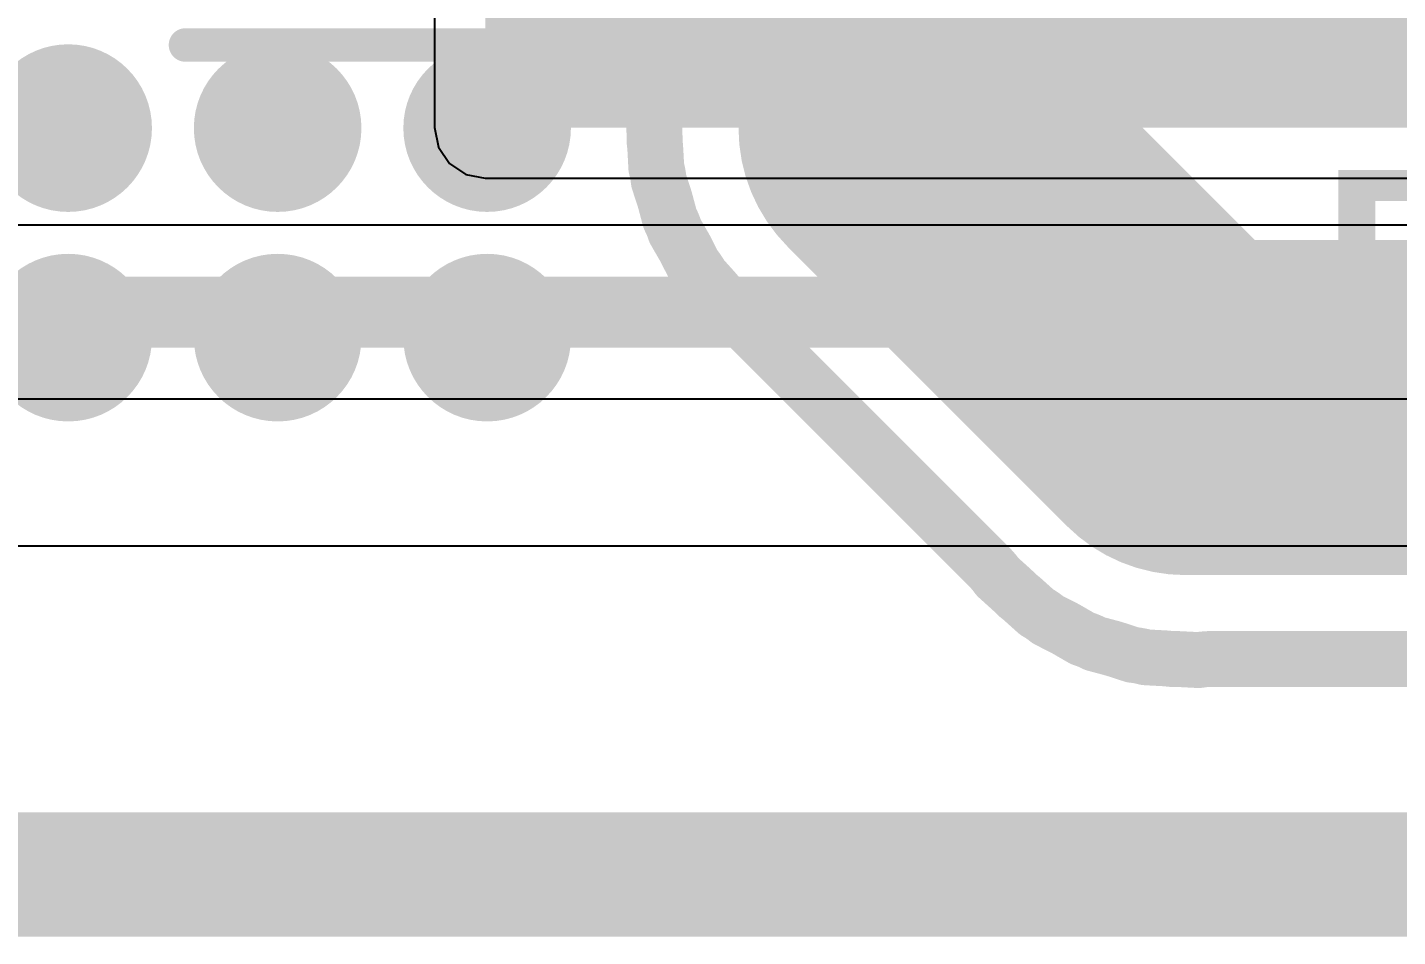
# Model space of a CAD drawing. Header units: inches. Extents: x 0 to 12.4, y -0.6 to 2.2.
# Drawn here: x 0.8615 to 1.0546, y -0.005 to 0.1231 of the extents above; entities that cross this region are included whole.
import ezdxf

# ---------------------------------------------------------------- set-up
doc = ezdxf.new("R2010")
doc.units = ezdxf.units.IN
doc.header["$MEASUREMENT"] = 0
for name, color, linetype in [('Board_Outline', 216, 'Continuous'), ('Bottom Layer', 5, 'Continuous'), ('Dimension', 6, 'Continuous'), ('Mechanical 4', 56, 'Continuous'), ('Top Layer', 1, 'Continuous'), ('Top Overlay', 2, 'Continuous'), ('Top Paste', 8, 'Continuous'), ('Top Solder', 216, 'Continuous')]:
    doc.layers.add(name, color=color, linetype=linetype)
doc.styles.add('Arial', font='', dxfattribs={"height": 0.2})
doc.styles.get('Arial').set_extended_font_data('Arial')

# ---------------------------------------------------------------- blocks, each defined once
blk = doc.blocks.new('R___1210_12')
at = {"layer": 'Top Layer'}
for points in [[(-0.08110235, 0.0535433), (-0.03622045, 0.0535433), (-0.03622045, -0.0535433), (-0.08110235, -0.0535433)], [(0.03622045, 0.0535433), (0.08110235, 0.0535433), (0.08110235, -0.0535433), (0.03622045, -0.0535433)]]:
    blk.add_hatch(color=1, dxfattribs=at).paths.add_polyline_path(points)
at = {"layer": 'Top Paste'}
for points in [[(-0.08110235, 0.0535433), (-0.03622045, 0.0535433), (-0.03622045, -0.0535433), (-0.08110235, -0.0535433)], [(0.03622045, 0.0535433), (0.08110235, 0.0535433), (0.08110235, -0.0535433), (0.03622045, -0.0535433)]]:
    blk.add_hatch(color=8, dxfattribs=at).paths.add_polyline_path(points)
at = {"layer": 'Top Solder'}
for points in [[(-0.08510235, 0.0575433), (-0.03222045, 0.0575433), (-0.03222045, -0.0575433), (-0.08510235, -0.0575433)], [(0.03222045, 0.0575433), (0.08510235, 0.0575433), (0.08510235, -0.0575433), (0.03222045, -0.0575433)]]:
    blk.add_hatch(color=216, dxfattribs=at).paths.add_polyline_path(points)
at = {"layer": 'Top Overlay'}
for points in [[(-0.085, -0.057, 0.005, 0.005, 0), (-0.085, 0.057, 0.005, 0.005, 0)], [(0.085, 0.057, 0.005, 0.005, 0), (-0.085, 0.057, 0.005, 0.005, 0)], [(0.085, -0.057, 0.005, 0.005, 0), (0.085, 0.057, 0.005, 0.005, 0)], [(0.085, -0.057, 0.005, 0.005, 0), (-0.085, -0.057, 0.005, 0.005, 0)]]:
    blk.add_lwpolyline(points, format="xyseb", dxfattribs=at)
for points in [[(-0.08625, 0.057, 0.0025, 0.0025, 1), (-0.08375, 0.057, 0.0025, 0.0025, 1)], [(-0.08625, 0.057, 0.0025, 0.0025, 1), (-0.08375, 0.057, 0.0025, 0.0025, 1)], [(0.08375, 0.057, 0.0025, 0.0025, 1), (0.08625, 0.057, 0.0025, 0.0025, 1)], [(0.08375, 0.057, 0.0025, 0.0025, 1), (0.08625, 0.057, 0.0025, 0.0025, 1)], [(-0.08625, -0.057, 0.0025, 0.0025, 1), (-0.08375, -0.057, 0.0025, 0.0025, 1)], [(-0.08625, -0.057, 0.0025, 0.0025, 1), (-0.08375, -0.057, 0.0025, 0.0025, 1)], [(0.08375, -0.057, 0.0025, 0.0025, 1), (0.08625, -0.057, 0.0025, 0.0025, 1)], [(0.08375, -0.057, 0.0025, 0.0025, 1), (0.08625, -0.057, 0.0025, 0.0025, 1)]]:
    blk.add_lwpolyline(points, format="xyseb", close=True, dxfattribs=at)

msp = doc.modelspace()

# ---------------------------------------------------------------- hatches: boundary and pattern name
at = {"layer": 'Dimension'}
h = msp.add_hatch(color=6, dxfattribs=at)
edge = h.paths.add_edge_path()
edge.add_arc((0.8672187, 0.1089336), 0.011811, 0, 360)
h = msp.add_hatch(color=6, dxfattribs=at)
edge = h.paths.add_edge_path()
edge.add_arc((0.8967462, 0.1089336), 0.011811, 0, 360)
h = msp.add_hatch(color=6, dxfattribs=at)
edge = h.paths.add_edge_path()
edge.add_arc((0.9262738, 0.1089336), 0.011811, 0, 360)
h = msp.add_hatch(color=6, dxfattribs=at)
edge = h.paths.add_edge_path()
edge.add_arc((0.8672187, 0.0794061), 0.011811, 0, 360)
h = msp.add_hatch(color=6, dxfattribs=at)
edge = h.paths.add_edge_path()
edge.add_arc((0.8967462, 0.0794061), 0.011811, 0, 360)
h = msp.add_hatch(color=6, dxfattribs=at)
edge = h.paths.add_edge_path()
edge.add_arc((0.9262738, 0.0794061), 0.011811, 0, 360)
at = {"layer": 'Top Layer'}
for points in [[(0.926, 0.109), (0.964, 0.109), (0.964, 0.206), (0.926, 0.206)], [(0.929, 0.109), (1.533559, 0.109), (1.533559, 0.1634118), (0.929, 0.1634118)]]:
    msp.add_hatch(color=1, dxfattribs=at).paths.add_polyline_path(points)

# ---------------------------------------------------------------- linework, layer by layer
at = {"layer": 'Board_Outline'}
msp.add_lwpolyline([(0, 0, 0.01, 0.01, 0), (1.6929134, 0, 0.01, 0.01, 0)], format="xyseb", dxfattribs=at)
at = {"layer": 'Bottom Layer'}
for p, q in [((1.5189321, 0.0952351), (0.727, 0.0952351)), ((0.727, 0.0707649), (1.524, 0.0707649)), ((1.7379134, 0.05), (0.7190328, 0.0499999))]:
    msp.add_line(p, q, dxfattribs=at)
msp.add_lwpolyline([(0.69, 0.083, 0.01, 0.01, 0), (1.524, 0.083, 0.01, 0.01, 0)], format="xyseb", dxfattribs=at)
at = {"layer": 'Dimension'}
for points in [[(0.9853289, 0.1089336, 0.0472441, 0.0472441, 0), (0.9853289, 0.1778313, 0.0472441, 0.0472441, 0)], [(0.9498761, 0.1121079, 0.007874, 0.007874, 0), (0.9498761, 0.1473391, 0.007874, 0.007874, 0)], [(0.9853289, 0.1089336, 0.0472441, 0.0472441, 0), (1.024699, 0.0695635, 0.0472441, 0.0472441, 0)], [(0.949816, 0.1113442, 0.007874, 0.007874, 0), (0.9498761, 0.1121079, 0.007874, 0.007874, 0)], [(0.9497297, 0.1107993, 0.007874, 0.007874, 0), (0.949816, 0.1113442, 0.007874, 0.007874, 0)], [(0.9497297, 0.1107993, 0.007874, 0.007874, 0), (0.9497431, 0.1105439, 0.007874, 0.007874, 0)], [(0.9497431, 0.1105438, 0.007874, 0.007874, 0), (0.9497431, 0.1105439, 0.007874, 0.007874, 0)], [(0.9497431, 0.1105438, 0.007874, 0.007874, 0), (0.9498694, 0.108133, 0.007874, 0.007874, 0)], [(0.9498694, 0.108133, 0.007874, 0.007874, 0), (0.9498761, 0.1078775, 0.007874, 0.007874, 0)], [(0.9498761, 0.1070757, 0.007874, 0.007874, 0), (0.9498761, 0.1078775, 0.007874, 0.007874, 0)], [(0.9498761, 0.1070757, 0.007874, 0.007874, 0), (0.9498894, 0.1069492, 0.007874, 0.007874, 0)], [(0.9498894, 0.1069489, 0.007874, 0.007874, 0), (0.9498894, 0.1069492, 0.007874, 0.007874, 0)], [(0.9498894, 0.1069489, 0.007874, 0.007874, 0), (0.9499599, 0.1062782, 0.007874, 0.007874, 0)], [(0.9499599, 0.1062782, 0.007874, 0.007874, 0), (0.9499799, 0.1060239, 0.007874, 0.007874, 0)], [(0.9499799, 0.1060239, 0.007874, 0.007874, 0), (0.9501063, 0.1036127, 0.007874, 0.007874, 0)], [(0.9501063, 0.1036125, 0.007874, 0.007874, 0), (0.9501063, 0.1036127, 0.007874, 0.007874, 0)], [(0.9501063, 0.1036125, 0.007874, 0.007874, 0), (0.9501197, 0.103357, 0.007874, 0.007874, 0)], [(0.9501197, 0.103357, 0.007874, 0.007874, 0), (0.9501859, 0.1031098, 0.007874, 0.007874, 0)], [(0.9501859, 0.1031098, 0.007874, 0.007874, 0), (0.950186, 0.1031097, 0.007874, 0.007874, 0)], [(0.950186, 0.1031097, 0.007874, 0.007874, 0), (0.9502626, 0.1028239, 0.007874, 0.007874, 0)], [(0.9502626, 0.1028239, 0.007874, 0.007874, 0), (0.9504022, 0.1020707, 0.007874, 0.007874, 0)], [(0.9504022, 0.1020707, 0.007874, 0.007874, 0), (0.9504598, 0.101522, 0.007874, 0.007874, 0)], [(0.9504598, 0.101522, 0.007874, 0.007874, 0), (0.9507894, 0.1005076, 0.007874, 0.007874, 0)], [(0.9507894, 0.1005076, 0.007874, 0.007874, 0), (0.9512849, 0.0989826, 0.007874, 0.007874, 0)], [(0.9512849, 0.0989826, 0.007874, 0.007874, 0), (0.9513574, 0.0987377, 0.007874, 0.007874, 0)], [(0.9513574, 0.0987377, 0.007874, 0.007874, 0), (0.9519319, 0.0965937, 0.007874, 0.007874, 0)], [(0.9519319, 0.0965937, 0.007874, 0.007874, 0), (0.9520486, 0.0961585, 0.007874, 0.007874, 0)], [(0.9520486, 0.0961585, 0.007874, 0.007874, 0), (0.9522798, 0.0957046, 0.007874, 0.007874, 0)], [(0.9522798, 0.0957046, 0.007874, 0.007874, 0), (0.9522991, 0.0956669, 0.007874, 0.007874, 0)], [(0.9522991, 0.0956669, 0.007874, 0.007874, 0), (0.9525922, 0.0949593, 0.007874, 0.007874, 0)], [(0.9525922, 0.0949593, 0.007874, 0.007874, 0), (0.9527628, 0.0944343, 0.007874, 0.007874, 0)], [(0.9527628, 0.0944343, 0.007874, 0.007874, 0), (0.9528906, 0.0942128, 0.007874, 0.007874, 0)], [(0.9528906, 0.0942128, 0.007874, 0.007874, 0), (0.9528907, 0.0942128, 0.007874, 0.007874, 0)], [(0.9528907, 0.0942128, 0.007874, 0.007874, 0), (0.9540976, 0.0921223, 0.007874, 0.007874, 0)], [(0.9540976, 0.0921223, 0.007874, 0.007874, 0), (0.9542196, 0.0918977, 0.007874, 0.007874, 0)], [(0.9542196, 0.0918977, 0.007874, 0.007874, 0), (0.9547651, 0.090827, 0.007874, 0.007874, 0)], [(0.9547651, 0.090827, 0.007874, 0.007874, 0), (0.9554319, 0.0895183, 0.007874, 0.007874, 0)], [(0.9554319, 0.0895183, 0.007874, 0.007874, 0), (0.9555928, 0.0893196, 0.007874, 0.007874, 0)], [(0.9555928, 0.0893196, 0.007874, 0.007874, 0), (0.9555929, 0.0893195, 0.007874, 0.007874, 0)], [(0.9555929, 0.0893195, 0.007874, 0.007874, 0), (0.9557791, 0.0890896, 0.007874, 0.007874, 0)], [(0.9557791, 0.0890896, 0.007874, 0.007874, 0), (0.956213, 0.0884582, 0.007874, 0.007874, 0)], [(1.024699, 0.0695635, 0.0472441, 0.0472441, 0), (1.0935966, 0.0695635, 0.0472441, 0.0472441, 0)], [(0.956213, 0.0884582, 0.007874, 0.007874, 0), (0.956361, 0.0882019, 0.007874, 0.007874, 0)], [(0.956361, 0.0882019, 0.007874, 0.007874, 0), (0.9563611, 0.0882018, 0.007874, 0.007874, 0)], [(0.9563611, 0.0882018, 0.007874, 0.007874, 0), (0.956489, 0.0879802, 0.007874, 0.007874, 0)], [(0.956489, 0.0879802, 0.007874, 0.007874, 0), (0.9566602, 0.0877902, 0.007874, 0.007874, 0)], [(0.9566602, 0.0877902, 0.007874, 0.007874, 0), (0.9566603, 0.08779, 0.007874, 0.007874, 0)], [(0.9566603, 0.08779, 0.007874, 0.007874, 0), (0.9582759, 0.0859957, 0.007874, 0.007874, 0)], [(0.9582759, 0.0859957, 0.007874, 0.007874, 0), (0.9584418, 0.0858015, 0.007874, 0.007874, 0)], [(0.9584418, 0.0858015, 0.007874, 0.007874, 0), (0.9588225, 0.0853313, 0.007874, 0.007874, 0)], [(0.9588225, 0.0853313, 0.007874, 0.007874, 0), (0.9589463, 0.0851785, 0.007874, 0.007874, 0)], [(0.9589463, 0.0851785, 0.007874, 0.007874, 0), (0.9590367, 0.085088, 0.007874, 0.007874, 0)], [(0.9590367, 0.085088, 0.007874, 0.007874, 0), (0.9590368, 0.085088, 0.007874, 0.007874, 0)], [(0.9590368, 0.085088, 0.007874, 0.007874, 0), (0.9595129, 0.0846119, 0.007874, 0.007874, 0)], [(0.9595129, 0.0846119, 0.007874, 0.007874, 0), (0.9596889, 0.0844265, 0.007874, 0.007874, 0)], [(0.9596889, 0.0844265, 0.007874, 0.007874, 0), (0.9614757, 0.082442, 0.007874, 0.007874, 0)], [(0.9614757, 0.082442, 0.007874, 0.007874, 0), (0.9616827, 0.0822916, 0.007874, 0.007874, 0)], [(0.9616827, 0.0822916, 0.007874, 0.007874, 0), (0.9619221, 0.0821176, 0.007874, 0.007874, 0)], [(0.9619221, 0.0821176, 0.007874, 0.007874, 0), (0.9625047, 0.0816201, 0.007874, 0.007874, 0)], [(0.9625047, 0.0816201, 0.007874, 0.007874, 0), (0.9973854, 0.0467393, 0.007874, 0.007874, 0)], [(0.9973854, 0.0467393, 0.007874, 0.007874, 0), (0.9978829, 0.0461569, 0.007874, 0.007874, 0)], [(0.9978829, 0.0461569, 0.007874, 0.007874, 0), (0.9980569, 0.0459173, 0.007874, 0.007874, 0)], [(0.9980569, 0.0459173, 0.007874, 0.007874, 0), (0.998057, 0.0459172, 0.007874, 0.007874, 0)], [(0.998057, 0.0459172, 0.007874, 0.007874, 0), (0.9982073, 0.0457104, 0.007874, 0.007874, 0)], [(0.9982073, 0.0457104, 0.007874, 0.007874, 0), (0.9994389, 0.0446014, 0.007874, 0.007874, 0)], [(0.9994389, 0.0446014, 0.007874, 0.007874, 0), (1.0001913, 0.0439239, 0.007874, 0.007874, 0)], [(1.0001913, 0.0439239, 0.007874, 0.007874, 0), (1.0003767, 0.043748, 0.007874, 0.007874, 0)], [(1.0003767, 0.043748, 0.007874, 0.007874, 0), (1.0009439, 0.0431809, 0.007874, 0.007874, 0)], [(1.0009439, 0.0431809, 0.007874, 0.007874, 0), (1.0015666, 0.0426766, 0.007874, 0.007874, 0)], [(1.0015666, 0.0426766, 0.007874, 0.007874, 0), (1.001761, 0.0425106, 0.007874, 0.007874, 0)], [(1.001761, 0.0425106, 0.007874, 0.007874, 0), (1.0037456, 0.0407237, 0.007874, 0.007874, 0)], [(1.0037456, 0.0407237, 0.007874, 0.007874, 0), (1.0042235, 0.0404478, 0.007874, 0.007874, 0)], [(1.0042235, 0.0404478, 0.007874, 0.007874, 0), (1.0048546, 0.040014, 0.007874, 0.007874, 0)], [(1.0048546, 0.040014, 0.007874, 0.007874, 0), (1.0052837, 0.0396666, 0.007874, 0.007874, 0)], [(1.0052837, 0.0396666, 0.007874, 0.007874, 0), (1.0063321, 0.0391324, 0.007874, 0.007874, 0)], [(1.0063321, 0.0391324, 0.007874, 0.007874, 0), (1.0076628, 0.0384543, 0.007874, 0.007874, 0)], [(1.0076628, 0.0384543, 0.007874, 0.007874, 0), (1.0078875, 0.0383324, 0.007874, 0.007874, 0)], [(1.0078875, 0.0383324, 0.007874, 0.007874, 0), (1.0101996, 0.0369974, 0.007874, 0.007874, 0)], [(1.0101996, 0.0369974, 0.007874, 0.007874, 0), (1.0104427, 0.0369185, 0.007874, 0.007874, 0)], [(1.0104427, 0.0369185, 0.007874, 0.007874, 0), (1.0104429, 0.0369184, 0.007874, 0.007874, 0)], [(1.0104429, 0.0369184, 0.007874, 0.007874, 0), (1.0107243, 0.036827, 0.007874, 0.007874, 0)], [(1.0107243, 0.036827, 0.007874, 0.007874, 0), (1.011432, 0.0365339, 0.007874, 0.007874, 0)], [(1.011432, 0.0365339, 0.007874, 0.007874, 0), (1.0119239, 0.0362832, 0.007874, 0.007874, 0)], [(1.0119239, 0.0362832, 0.007874, 0.007874, 0), (1.0145029, 0.0355922, 0.007874, 0.007874, 0)], [(1.0145029, 0.0355922, 0.007874, 0.007874, 0), (1.0147479, 0.0355196, 0.007874, 0.007874, 0)], [(1.0147479, 0.0355196, 0.007874, 0.007874, 0), (1.0170439, 0.0347735, 0.007874, 0.007874, 0)], [(1.0170439, 0.0347735, 0.007874, 0.007874, 0), (1.0170442, 0.0347735, 0.007874, 0.007874, 0)], [(1.0170442, 0.0347735, 0.007874, 0.007874, 0), (1.0172873, 0.0346945, 0.007874, 0.007874, 0)], [(1.0172873, 0.0346945, 0.007874, 0.007874, 0), (1.0178357, 0.0346369, 0.007874, 0.007874, 0)], [(1.0178357, 0.0346369, 0.007874, 0.007874, 0), (1.0185895, 0.0344972, 0.007874, 0.007874, 0)], [(1.0185895, 0.0344972, 0.007874, 0.007874, 0), (1.0188751, 0.0344206, 0.007874, 0.007874, 0)], [(1.0188751, 0.0344206, 0.007874, 0.007874, 0), (1.0188752, 0.0344206, 0.007874, 0.007874, 0)], [(1.0188752, 0.0344206, 0.007874, 0.007874, 0), (1.0191224, 0.0343544, 0.007874, 0.007874, 0)], [(1.0191224, 0.0343544, 0.007874, 0.007874, 0), (1.0217893, 0.0342146, 0.007874, 0.007874, 0)], [(1.0217893, 0.0342146, 0.007874, 0.007874, 0), (1.0220436, 0.0341946, 0.007874, 0.007874, 0)], [(1.0220436, 0.0341946, 0.007874, 0.007874, 0), (1.022841, 0.0341108, 0.007874, 0.007874, 0)], [(1.022841, 0.0341108, 0.007874, 0.007874, 0), (1.0236429, 0.0341108, 0.007874, 0.007874, 0)], [(1.0236429, 0.0341108, 0.007874, 0.007874, 0), (1.0238983, 0.0341041, 0.007874, 0.007874, 0)], [(1.0238983, 0.0341041, 0.007874, 0.007874, 0), (1.0265646, 0.0339644, 0.007874, 0.007874, 0)], [(1.0265646, 0.0339644, 0.007874, 0.007874, 0), (1.0271095, 0.0340507, 0.007874, 0.007874, 0)], [(1.0271095, 0.0340507, 0.007874, 0.007874, 0), (1.0278732, 0.0341108, 0.007874, 0.007874, 0)], [(1.0278732, 0.0341108, 0.007874, 0.007874, 0), (1.4595002, 0.0341108, 0.007874, 0.007874, 0)], [(0.0486216, 0.0085596, 0.007874, 0.007874, 0), (1.695242, 0.0085596, 0.007874, 0.007874, 0)]]:
    msp.add_lwpolyline(points, format="xyseb", dxfattribs=at)
for points in [[(0.9735179, 0.1089336, 0.023622, 0.023622, 1), (0.9971399, 0.1089336, 0.023622, 0.023622, 1)], [(0.9735179, 0.1089336, 0.023622, 0.023622, 1), (0.9971399, 0.1089336, 0.023622, 0.023622, 1)], [(0.9479076, 0.1121079, 0.003937, 0.003937, 1), (0.9518446, 0.1121079, 0.003937, 0.003937, 1)], [(0.9479076, 0.1121079, 0.003937, 0.003937, 1), (0.9518446, 0.1121079, 0.003937, 0.003937, 1)], [(0.9477612, 0.1107993, 0.003937, 0.003937, 1), (0.9516982, 0.1107993, 0.003937, 0.003937, 1)], [(0.9477612, 0.1107993, 0.003937, 0.003937, 1), (0.9516982, 0.1107993, 0.003937, 0.003937, 1)], [(0.9477746, 0.1105439, 0.003937, 0.003937, 1), (0.9517116, 0.1105439, 0.003937, 0.003937, 1)], [(0.9477746, 0.1105439, 0.003937, 0.003937, 1), (0.9517116, 0.1105439, 0.003937, 0.003937, 1)], [(0.9477746, 0.1105438, 0.003937, 0.003937, 1), (0.9517116, 0.1105438, 0.003937, 0.003937, 1)], [(0.9477746, 0.1105438, 0.003937, 0.003937, 1), (0.9517116, 0.1105438, 0.003937, 0.003937, 1)], [(0.9478475, 0.1113442, 0.003937, 0.003937, 1), (0.9517845, 0.1113442, 0.003937, 0.003937, 1)], [(0.9478475, 0.1113442, 0.003937, 0.003937, 1), (0.9517845, 0.1113442, 0.003937, 0.003937, 1)], [(0.9479009, 0.108133, 0.003937, 0.003937, 1), (0.9518379, 0.108133, 0.003937, 0.003937, 1)], [(0.9479009, 0.108133, 0.003937, 0.003937, 1), (0.9518379, 0.108133, 0.003937, 0.003937, 1)], [(0.9479076, 0.1078775, 0.003937, 0.003937, 1), (0.9518446, 0.1078775, 0.003937, 0.003937, 1)], [(0.9479076, 0.1078775, 0.003937, 0.003937, 1), (0.9518446, 0.1078775, 0.003937, 0.003937, 1)], [(0.9479076, 0.1070757, 0.003937, 0.003937, 1), (0.9518446, 0.1070757, 0.003937, 0.003937, 1)], [(0.9479076, 0.1070757, 0.003937, 0.003937, 1), (0.9518446, 0.1070757, 0.003937, 0.003937, 1)], [(0.9479209, 0.1069492, 0.003937, 0.003937, 1), (0.9518579, 0.1069492, 0.003937, 0.003937, 1)], [(0.9479209, 0.1069492, 0.003937, 0.003937, 1), (0.9518579, 0.1069492, 0.003937, 0.003937, 1)], [(0.9479209, 0.1069489, 0.003937, 0.003937, 1), (0.9518579, 0.1069489, 0.003937, 0.003937, 1)], [(0.9479209, 0.1069489, 0.003937, 0.003937, 1), (0.9518579, 0.1069489, 0.003937, 0.003937, 1)], [(0.9479914, 0.1062782, 0.003937, 0.003937, 1), (0.9519284, 0.1062782, 0.003937, 0.003937, 1)], [(0.9479914, 0.1062782, 0.003937, 0.003937, 1), (0.9519284, 0.1062782, 0.003937, 0.003937, 1)], [(0.9480114, 0.1060239, 0.003937, 0.003937, 1), (0.9519484, 0.1060239, 0.003937, 0.003937, 1)], [(0.9480114, 0.1060239, 0.003937, 0.003937, 1), (0.9519484, 0.1060239, 0.003937, 0.003937, 1)], [(0.9481378, 0.1036127, 0.003937, 0.003937, 1), (0.9520748, 0.1036127, 0.003937, 0.003937, 1)], [(0.9481378, 0.1036127, 0.003937, 0.003937, 1), (0.9520748, 0.1036127, 0.003937, 0.003937, 1)], [(0.9481378, 0.1036125, 0.003937, 0.003937, 1), (0.9520748, 0.1036125, 0.003937, 0.003937, 1)], [(0.9481378, 0.1036125, 0.003937, 0.003937, 1), (0.9520748, 0.1036125, 0.003937, 0.003937, 1)], [(0.9481512, 0.103357, 0.003937, 0.003937, 1), (0.9520882, 0.103357, 0.003937, 0.003937, 1)], [(0.9481512, 0.103357, 0.003937, 0.003937, 1), (0.9520882, 0.103357, 0.003937, 0.003937, 1)], [(0.9482174, 0.1031098, 0.003937, 0.003937, 1), (0.9521544, 0.1031098, 0.003937, 0.003937, 1)], [(0.9482174, 0.1031098, 0.003937, 0.003937, 1), (0.9521544, 0.1031098, 0.003937, 0.003937, 1)], [(0.9482175, 0.1031097, 0.003937, 0.003937, 1), (0.9521545, 0.1031097, 0.003937, 0.003937, 1)], [(0.9482175, 0.1031097, 0.003937, 0.003937, 1), (0.9521545, 0.1031097, 0.003937, 0.003937, 1)], [(0.9482941, 0.1028239, 0.003937, 0.003937, 1), (0.9522311, 0.1028239, 0.003937, 0.003937, 1)], [(0.9482941, 0.1028239, 0.003937, 0.003937, 1), (0.9522311, 0.1028239, 0.003937, 0.003937, 1)], [(0.9484337, 0.1020707, 0.003937, 0.003937, 1), (0.9523707, 0.1020707, 0.003937, 0.003937, 1)], [(0.9484337, 0.1020707, 0.003937, 0.003937, 1), (0.9523707, 0.1020707, 0.003937, 0.003937, 1)], [(0.9484913, 0.101522, 0.003937, 0.003937, 1), (0.9524283, 0.101522, 0.003937, 0.003937, 1)], [(0.9484913, 0.101522, 0.003937, 0.003937, 1), (0.9524283, 0.101522, 0.003937, 0.003937, 1)], [(0.9488209, 0.1005076, 0.003937, 0.003937, 1), (0.9527579, 0.1005076, 0.003937, 0.003937, 1)], [(0.9488209, 0.1005076, 0.003937, 0.003937, 1), (0.9527579, 0.1005076, 0.003937, 0.003937, 1)], [(0.9493164, 0.0989826, 0.003937, 0.003937, 1), (0.9532534, 0.0989826, 0.003937, 0.003937, 1)], [(0.9493164, 0.0989826, 0.003937, 0.003937, 1), (0.9532534, 0.0989826, 0.003937, 0.003937, 1)], [(0.9493889, 0.0987377, 0.003937, 0.003937, 1), (0.9533259, 0.0987377, 0.003937, 0.003937, 1)], [(0.9493889, 0.0987377, 0.003937, 0.003937, 1), (0.9533259, 0.0987377, 0.003937, 0.003937, 1)], [(0.9499634, 0.0965937, 0.003937, 0.003937, 1), (0.9539004, 0.0965937, 0.003937, 0.003937, 1)], [(0.9499634, 0.0965937, 0.003937, 0.003937, 1), (0.9539004, 0.0965937, 0.003937, 0.003937, 1)], [(0.9500801, 0.0961585, 0.003937, 0.003937, 1), (0.9540171, 0.0961585, 0.003937, 0.003937, 1)], [(0.9500801, 0.0961585, 0.003937, 0.003937, 1), (0.9540171, 0.0961585, 0.003937, 0.003937, 1)], [(0.9503113, 0.0957046, 0.003937, 0.003937, 1), (0.9542483, 0.0957046, 0.003937, 0.003937, 1)], [(0.9503113, 0.0957046, 0.003937, 0.003937, 1), (0.9542483, 0.0957046, 0.003937, 0.003937, 1)], [(0.9503306, 0.0956669, 0.003937, 0.003937, 1), (0.9542676, 0.0956669, 0.003937, 0.003937, 1)], [(0.9503306, 0.0956669, 0.003937, 0.003937, 1), (0.9542676, 0.0956669, 0.003937, 0.003937, 1)], [(0.9506237, 0.0949593, 0.003937, 0.003937, 1), (0.9545607, 0.0949593, 0.003937, 0.003937, 1)], [(0.9506237, 0.0949593, 0.003937, 0.003937, 1), (0.9545607, 0.0949593, 0.003937, 0.003937, 1)], [(0.9507943, 0.0944343, 0.003937, 0.003937, 1), (0.9547313, 0.0944343, 0.003937, 0.003937, 1)], [(0.9507943, 0.0944343, 0.003937, 0.003937, 1), (0.9547313, 0.0944343, 0.003937, 0.003937, 1)], [(0.9509221, 0.0942128, 0.003937, 0.003937, 1), (0.9548591, 0.0942128, 0.003937, 0.003937, 1)], [(0.9509221, 0.0942128, 0.003937, 0.003937, 1), (0.9548591, 0.0942128, 0.003937, 0.003937, 1)], [(0.9509222, 0.0942128, 0.003937, 0.003937, 1), (0.9548592, 0.0942128, 0.003937, 0.003937, 1)], [(0.9509222, 0.0942128, 0.003937, 0.003937, 1), (0.9548592, 0.0942128, 0.003937, 0.003937, 1)], [(0.9521291, 0.0921223, 0.003937, 0.003937, 1), (0.9560661, 0.0921223, 0.003937, 0.003937, 1)], [(0.9521291, 0.0921223, 0.003937, 0.003937, 1), (0.9560661, 0.0921223, 0.003937, 0.003937, 1)], [(0.9522511, 0.0918977, 0.003937, 0.003937, 1), (0.9561881, 0.0918977, 0.003937, 0.003937, 1)], [(0.9522511, 0.0918977, 0.003937, 0.003937, 1), (0.9561881, 0.0918977, 0.003937, 0.003937, 1)], [(0.9527966, 0.090827, 0.003937, 0.003937, 1), (0.9567336, 0.090827, 0.003937, 0.003937, 1)], [(0.9527966, 0.090827, 0.003937, 0.003937, 1), (0.9567336, 0.090827, 0.003937, 0.003937, 1)], [(0.9534634, 0.0895183, 0.003937, 0.003937, 1), (0.9574004, 0.0895183, 0.003937, 0.003937, 1)], [(0.9534634, 0.0895183, 0.003937, 0.003937, 1), (0.9574004, 0.0895183, 0.003937, 0.003937, 1)], [(0.9536243, 0.0893196, 0.003937, 0.003937, 1), (0.9575613, 0.0893196, 0.003937, 0.003937, 1)], [(0.9536243, 0.0893196, 0.003937, 0.003937, 1), (0.9575613, 0.0893196, 0.003937, 0.003937, 1)], [(0.9536244, 0.0893195, 0.003937, 0.003937, 1), (0.9575614, 0.0893195, 0.003937, 0.003937, 1)], [(0.9536244, 0.0893195, 0.003937, 0.003937, 1), (0.9575614, 0.0893195, 0.003937, 0.003937, 1)], [(0.9538106, 0.0890896, 0.003937, 0.003937, 1), (0.9577476, 0.0890896, 0.003937, 0.003937, 1)], [(0.9538106, 0.0890896, 0.003937, 0.003937, 1), (0.9577476, 0.0890896, 0.003937, 0.003937, 1)], [(1.012888, 0.0695635, 0.023622, 0.023622, 1), (1.03651, 0.0695635, 0.023622, 0.023622, 1)], [(1.012888, 0.0695635, 0.023622, 0.023622, 1), (1.03651, 0.0695635, 0.023622, 0.023622, 1)], [(0.9542445, 0.0884582, 0.003937, 0.003937, 1), (0.9581815, 0.0884582, 0.003937, 0.003937, 1)], [(0.9542445, 0.0884582, 0.003937, 0.003937, 1), (0.9581815, 0.0884582, 0.003937, 0.003937, 1)], [(0.9543925, 0.0882019, 0.003937, 0.003937, 1), (0.9583295, 0.0882019, 0.003937, 0.003937, 1)], [(0.9543925, 0.0882019, 0.003937, 0.003937, 1), (0.9583295, 0.0882019, 0.003937, 0.003937, 1)], [(0.9543926, 0.0882018, 0.003937, 0.003937, 1), (0.9583296, 0.0882018, 0.003937, 0.003937, 1)], [(0.9543926, 0.0882018, 0.003937, 0.003937, 1), (0.9583296, 0.0882018, 0.003937, 0.003937, 1)], [(0.9545205, 0.0879802, 0.003937, 0.003937, 1), (0.9584575, 0.0879802, 0.003937, 0.003937, 1)], [(0.9545205, 0.0879802, 0.003937, 0.003937, 1), (0.9584575, 0.0879802, 0.003937, 0.003937, 1)], [(0.9546917, 0.0877902, 0.003937, 0.003937, 1), (0.9586287, 0.0877902, 0.003937, 0.003937, 1)], [(0.9546917, 0.0877902, 0.003937, 0.003937, 1), (0.9586287, 0.0877902, 0.003937, 0.003937, 1)], [(0.9546918, 0.08779, 0.003937, 0.003937, 1), (0.9586288, 0.08779, 0.003937, 0.003937, 1)], [(0.9546918, 0.08779, 0.003937, 0.003937, 1), (0.9586288, 0.08779, 0.003937, 0.003937, 1)], [(0.9563074, 0.0859957, 0.003937, 0.003937, 1), (0.9602444, 0.0859957, 0.003937, 0.003937, 1)], [(0.9563074, 0.0859957, 0.003937, 0.003937, 1), (0.9602444, 0.0859957, 0.003937, 0.003937, 1)], [(0.9564733, 0.0858015, 0.003937, 0.003937, 1), (0.9604103, 0.0858015, 0.003937, 0.003937, 1)], [(0.9564733, 0.0858015, 0.003937, 0.003937, 1), (0.9604103, 0.0858015, 0.003937, 0.003937, 1)], [(0.956854, 0.0853313, 0.003937, 0.003937, 1), (0.960791, 0.0853313, 0.003937, 0.003937, 1)], [(0.956854, 0.0853313, 0.003937, 0.003937, 1), (0.960791, 0.0853313, 0.003937, 0.003937, 1)], [(0.9569778, 0.0851785, 0.003937, 0.003937, 1), (0.9609148, 0.0851785, 0.003937, 0.003937, 1)], [(0.9569778, 0.0851785, 0.003937, 0.003937, 1), (0.9609148, 0.0851785, 0.003937, 0.003937, 1)], [(0.9570682, 0.085088, 0.003937, 0.003937, 1), (0.9610052, 0.085088, 0.003937, 0.003937, 1)], [(0.9570682, 0.085088, 0.003937, 0.003937, 1), (0.9610052, 0.085088, 0.003937, 0.003937, 1)], [(0.9570683, 0.085088, 0.003937, 0.003937, 1), (0.9610053, 0.085088, 0.003937, 0.003937, 1)], [(0.9570683, 0.085088, 0.003937, 0.003937, 1), (0.9610053, 0.085088, 0.003937, 0.003937, 1)], [(0.9575444, 0.0846119, 0.003937, 0.003937, 1), (0.9614814, 0.0846119, 0.003937, 0.003937, 1)], [(0.9575444, 0.0846119, 0.003937, 0.003937, 1), (0.9614814, 0.0846119, 0.003937, 0.003937, 1)], [(0.9577204, 0.0844265, 0.003937, 0.003937, 1), (0.9616574, 0.0844265, 0.003937, 0.003937, 1)], [(0.9577204, 0.0844265, 0.003937, 0.003937, 1), (0.9616574, 0.0844265, 0.003937, 0.003937, 1)], [(0.9595072, 0.082442, 0.003937, 0.003937, 1), (0.9634442, 0.082442, 0.003937, 0.003937, 1)], [(0.9595072, 0.082442, 0.003937, 0.003937, 1), (0.9634442, 0.082442, 0.003937, 0.003937, 1)], [(0.9597142, 0.0822916, 0.003937, 0.003937, 1), (0.9636512, 0.0822916, 0.003937, 0.003937, 1)], [(0.9597142, 0.0822916, 0.003937, 0.003937, 1), (0.9636512, 0.0822916, 0.003937, 0.003937, 1)], [(0.9599536, 0.0821176, 0.003937, 0.003937, 1), (0.9638906, 0.0821176, 0.003937, 0.003937, 1)], [(0.9599536, 0.0821176, 0.003937, 0.003937, 1), (0.9638906, 0.0821176, 0.003937, 0.003937, 1)], [(0.9605362, 0.0816201, 0.003937, 0.003937, 1), (0.9644732, 0.0816201, 0.003937, 0.003937, 1)], [(0.9605362, 0.0816201, 0.003937, 0.003937, 1), (0.9644732, 0.0816201, 0.003937, 0.003937, 1)], [(0.9954169, 0.0467393, 0.003937, 0.003937, 1), (0.9993539, 0.0467393, 0.003937, 0.003937, 1)], [(0.9954169, 0.0467393, 0.003937, 0.003937, 1), (0.9993539, 0.0467393, 0.003937, 0.003937, 1)], [(0.9959144, 0.0461569, 0.003937, 0.003937, 1), (0.9998514, 0.0461569, 0.003937, 0.003937, 1)], [(0.9959144, 0.0461569, 0.003937, 0.003937, 1), (0.9998514, 0.0461569, 0.003937, 0.003937, 1)], [(0.9960884, 0.0459173, 0.003937, 0.003937, 1), (1.0000254, 0.0459173, 0.003937, 0.003937, 1)], [(0.9960884, 0.0459173, 0.003937, 0.003937, 1), (1.0000254, 0.0459173, 0.003937, 0.003937, 1)], [(0.9960885, 0.0459172, 0.003937, 0.003937, 1), (1.0000255, 0.0459172, 0.003937, 0.003937, 1)], [(0.9960885, 0.0459172, 0.003937, 0.003937, 1), (1.0000255, 0.0459172, 0.003937, 0.003937, 1)], [(0.9962388, 0.0457104, 0.003937, 0.003937, 1), (1.0001758, 0.0457104, 0.003937, 0.003937, 1)], [(0.9962388, 0.0457104, 0.003937, 0.003937, 1), (1.0001758, 0.0457104, 0.003937, 0.003937, 1)], [(0.9974704, 0.0446014, 0.003937, 0.003937, 1), (1.0014074, 0.0446014, 0.003937, 0.003937, 1)], [(0.9974704, 0.0446014, 0.003937, 0.003937, 1), (1.0014074, 0.0446014, 0.003937, 0.003937, 1)], [(0.9982228, 0.0439239, 0.003937, 0.003937, 1), (1.0021598, 0.0439239, 0.003937, 0.003937, 1)], [(0.9982228, 0.0439239, 0.003937, 0.003937, 1), (1.0021598, 0.0439239, 0.003937, 0.003937, 1)], [(0.9984082, 0.043748, 0.003937, 0.003937, 1), (1.0023452, 0.043748, 0.003937, 0.003937, 1)], [(0.9984082, 0.043748, 0.003937, 0.003937, 1), (1.0023452, 0.043748, 0.003937, 0.003937, 1)], [(0.9989754, 0.0431809, 0.003937, 0.003937, 1), (1.0029124, 0.0431809, 0.003937, 0.003937, 1)], [(0.9989754, 0.0431809, 0.003937, 0.003937, 1), (1.0029124, 0.0431809, 0.003937, 0.003937, 1)], [(0.9995981, 0.0426766, 0.003937, 0.003937, 1), (1.0035351, 0.0426766, 0.003937, 0.003937, 1)], [(0.9995981, 0.0426766, 0.003937, 0.003937, 1), (1.0035351, 0.0426766, 0.003937, 0.003937, 1)], [(0.9997925, 0.0425106, 0.003937, 0.003937, 1), (1.0037295, 0.0425106, 0.003937, 0.003937, 1)], [(0.9997925, 0.0425106, 0.003937, 0.003937, 1), (1.0037295, 0.0425106, 0.003937, 0.003937, 1)], [(1.0017771, 0.0407237, 0.003937, 0.003937, 1), (1.0057141, 0.0407237, 0.003937, 0.003937, 1)], [(1.0017771, 0.0407237, 0.003937, 0.003937, 1), (1.0057141, 0.0407237, 0.003937, 0.003937, 1)], [(1.002255, 0.0404478, 0.003937, 0.003937, 1), (1.006192, 0.0404478, 0.003937, 0.003937, 1)], [(1.002255, 0.0404478, 0.003937, 0.003937, 1), (1.006192, 0.0404478, 0.003937, 0.003937, 1)], [(1.0028861, 0.040014, 0.003937, 0.003937, 1), (1.0068231, 0.040014, 0.003937, 0.003937, 1)], [(1.0028861, 0.040014, 0.003937, 0.003937, 1), (1.0068231, 0.040014, 0.003937, 0.003937, 1)], [(1.0033152, 0.0396666, 0.003937, 0.003937, 1), (1.0072522, 0.0396666, 0.003937, 0.003937, 1)], [(1.0033152, 0.0396666, 0.003937, 0.003937, 1), (1.0072522, 0.0396666, 0.003937, 0.003937, 1)], [(1.0043636, 0.0391324, 0.003937, 0.003937, 1), (1.0083006, 0.0391324, 0.003937, 0.003937, 1)], [(1.0043636, 0.0391324, 0.003937, 0.003937, 1), (1.0083006, 0.0391324, 0.003937, 0.003937, 1)], [(1.0056943, 0.0384543, 0.003937, 0.003937, 1), (1.0096313, 0.0384543, 0.003937, 0.003937, 1)], [(1.0056943, 0.0384543, 0.003937, 0.003937, 1), (1.0096313, 0.0384543, 0.003937, 0.003937, 1)], [(1.005919, 0.0383324, 0.003937, 0.003937, 1), (1.009856, 0.0383324, 0.003937, 0.003937, 1)], [(1.005919, 0.0383324, 0.003937, 0.003937, 1), (1.009856, 0.0383324, 0.003937, 0.003937, 1)], [(1.0082311, 0.0369974, 0.003937, 0.003937, 1), (1.0121681, 0.0369974, 0.003937, 0.003937, 1)], [(1.0082311, 0.0369974, 0.003937, 0.003937, 1), (1.0121681, 0.0369974, 0.003937, 0.003937, 1)], [(1.0084742, 0.0369185, 0.003937, 0.003937, 1), (1.0124112, 0.0369185, 0.003937, 0.003937, 1)], [(1.0084742, 0.0369185, 0.003937, 0.003937, 1), (1.0124112, 0.0369185, 0.003937, 0.003937, 1)], [(1.0084744, 0.0369184, 0.003937, 0.003937, 1), (1.0124114, 0.0369184, 0.003937, 0.003937, 1)], [(1.0084744, 0.0369184, 0.003937, 0.003937, 1), (1.0124114, 0.0369184, 0.003937, 0.003937, 1)], [(1.0087558, 0.036827, 0.003937, 0.003937, 1), (1.0126928, 0.036827, 0.003937, 0.003937, 1)], [(1.0087558, 0.036827, 0.003937, 0.003937, 1), (1.0126928, 0.036827, 0.003937, 0.003937, 1)], [(1.0094635, 0.0365339, 0.003937, 0.003937, 1), (1.0134005, 0.0365339, 0.003937, 0.003937, 1)], [(1.0094635, 0.0365339, 0.003937, 0.003937, 1), (1.0134005, 0.0365339, 0.003937, 0.003937, 1)], [(1.0099554, 0.0362832, 0.003937, 0.003937, 1), (1.0138924, 0.0362832, 0.003937, 0.003937, 1)], [(1.0099554, 0.0362832, 0.003937, 0.003937, 1), (1.0138924, 0.0362832, 0.003937, 0.003937, 1)], [(1.0125344, 0.0355922, 0.003937, 0.003937, 1), (1.0164714, 0.0355922, 0.003937, 0.003937, 1)], [(1.0125344, 0.0355922, 0.003937, 0.003937, 1), (1.0164714, 0.0355922, 0.003937, 0.003937, 1)], [(1.0127794, 0.0355196, 0.003937, 0.003937, 1), (1.0167164, 0.0355196, 0.003937, 0.003937, 1)], [(1.0127794, 0.0355196, 0.003937, 0.003937, 1), (1.0167164, 0.0355196, 0.003937, 0.003937, 1)], [(1.0150754, 0.0347735, 0.003937, 0.003937, 1), (1.0190124, 0.0347735, 0.003937, 0.003937, 1)], [(1.0150754, 0.0347735, 0.003937, 0.003937, 1), (1.0190124, 0.0347735, 0.003937, 0.003937, 1)], [(1.0150757, 0.0347735, 0.003937, 0.003937, 1), (1.0190127, 0.0347735, 0.003937, 0.003937, 1)], [(1.0150757, 0.0347735, 0.003937, 0.003937, 1), (1.0190127, 0.0347735, 0.003937, 0.003937, 1)], [(1.0153188, 0.0346945, 0.003937, 0.003937, 1), (1.0192558, 0.0346945, 0.003937, 0.003937, 1)], [(1.0153188, 0.0346945, 0.003937, 0.003937, 1), (1.0192558, 0.0346945, 0.003937, 0.003937, 1)], [(1.0158672, 0.0346369, 0.003937, 0.003937, 1), (1.0198042, 0.0346369, 0.003937, 0.003937, 1)], [(1.0158672, 0.0346369, 0.003937, 0.003937, 1), (1.0198042, 0.0346369, 0.003937, 0.003937, 1)], [(1.016621, 0.0344972, 0.003937, 0.003937, 1), (1.020558, 0.0344972, 0.003937, 0.003937, 1)], [(1.016621, 0.0344972, 0.003937, 0.003937, 1), (1.020558, 0.0344972, 0.003937, 0.003937, 1)], [(1.0169066, 0.0344206, 0.003937, 0.003937, 1), (1.0208436, 0.0344206, 0.003937, 0.003937, 1)], [(1.0169066, 0.0344206, 0.003937, 0.003937, 1), (1.0208436, 0.0344206, 0.003937, 0.003937, 1)], [(1.0169067, 0.0344206, 0.003937, 0.003937, 1), (1.0208437, 0.0344206, 0.003937, 0.003937, 1)], [(1.0169067, 0.0344206, 0.003937, 0.003937, 1), (1.0208437, 0.0344206, 0.003937, 0.003937, 1)], [(1.0171539, 0.0343544, 0.003937, 0.003937, 1), (1.0210909, 0.0343544, 0.003937, 0.003937, 1)], [(1.0171539, 0.0343544, 0.003937, 0.003937, 1), (1.0210909, 0.0343544, 0.003937, 0.003937, 1)], [(1.0198208, 0.0342146, 0.003937, 0.003937, 1), (1.0237578, 0.0342146, 0.003937, 0.003937, 1)], [(1.0198208, 0.0342146, 0.003937, 0.003937, 1), (1.0237578, 0.0342146, 0.003937, 0.003937, 1)], [(1.0200751, 0.0341946, 0.003937, 0.003937, 1), (1.0240121, 0.0341946, 0.003937, 0.003937, 1)], [(1.0200751, 0.0341946, 0.003937, 0.003937, 1), (1.0240121, 0.0341946, 0.003937, 0.003937, 1)], [(1.0208725, 0.0341108, 0.003937, 0.003937, 1), (1.0248095, 0.0341108, 0.003937, 0.003937, 1)], [(1.0208725, 0.0341108, 0.003937, 0.003937, 1), (1.0248095, 0.0341108, 0.003937, 0.003937, 1)], [(1.0216744, 0.0341108, 0.003937, 0.003937, 1), (1.0256114, 0.0341108, 0.003937, 0.003937, 1)], [(1.0216744, 0.0341108, 0.003937, 0.003937, 1), (1.0256114, 0.0341108, 0.003937, 0.003937, 1)], [(1.0219298, 0.0341041, 0.003937, 0.003937, 1), (1.0258668, 0.0341041, 0.003937, 0.003937, 1)], [(1.0219298, 0.0341041, 0.003937, 0.003937, 1), (1.0258668, 0.0341041, 0.003937, 0.003937, 1)], [(1.0245961, 0.0339644, 0.003937, 0.003937, 1), (1.0285331, 0.0339644, 0.003937, 0.003937, 1)], [(1.0245961, 0.0339644, 0.003937, 0.003937, 1), (1.0285331, 0.0339644, 0.003937, 0.003937, 1)], [(1.025141, 0.0340507, 0.003937, 0.003937, 1), (1.029078, 0.0340507, 0.003937, 0.003937, 1)], [(1.025141, 0.0340507, 0.003937, 0.003937, 1), (1.029078, 0.0340507, 0.003937, 0.003937, 1)], [(1.0259047, 0.0341108, 0.003937, 0.003937, 1), (1.0298417, 0.0341108, 0.003937, 0.003937, 1)], [(1.0259047, 0.0341108, 0.003937, 0.003937, 1), (1.0298417, 0.0341108, 0.003937, 0.003937, 1)]]:
    msp.add_lwpolyline(points, format="xyseb", close=True, dxfattribs=at)
at = {"layer": 'Mechanical 4'}
for points in [[(0.8837559, 0.1206456, 0.0047244, 0.0047244, 0), (0.9093464, 0.1206456, 0.0047244, 0.0047244, 0)], [(0.9093464, 0.1206456, 0.0047244, 0.0047244, 0), (0.934937, 0.1206456, 0.0047244, 0.0047244, 0)]]:
    msp.add_lwpolyline(points, format="xyseb", dxfattribs=at)
for points in [[(0.8825748, 0.1206456, 0.0023622, 0.0023622, 1), (0.884937, 0.1206456, 0.0023622, 0.0023622, 1)], [(0.9081653, 0.1206456, 0.0023622, 0.0023622, 1), (0.9105275, 0.1206456, 0.0023622, 0.0023622, 1)], [(0.9081653, 0.1206456, 0.0023622, 0.0023622, 1), (0.9105275, 0.1206456, 0.0023622, 0.0023622, 1)], [(0.9337559, 0.1206456, 0.0023622, 0.0023622, 1), (0.9361181, 0.1206456, 0.0023622, 0.0023622, 1)]]:
    msp.add_lwpolyline(points, format="xyseb", close=True, dxfattribs=at)
at = {"layer": 'Top Layer'}
for p, q in [((0.9188629, 0.206), (0.9188629, 0.109)), ((0.9188629, 0.109), (0.9194062, 0.1062688)), ((0.9194062, 0.1062688), (0.9209533, 0.1039533)), ((0.9209533, 0.1039533), (0.9232688, 0.1024062)), ((0.9232688, 0.1024062), (0.926, 0.1018629)), ((0.926, 0.1018629), (1.533559, 0.1018629)), ((1.7379134, 0.05), (0.0499999, 0.0499999))]:
    msp.add_line(p, q, dxfattribs=at)

# ---------------------------------------------------------------- block references
at = {"rotation": 270}
msp.add_blockref('R___1210_12', (1.0925197, 0.1983386), dxfattribs=at)

# ---------------------------------------------------------------- texts
at = {"layer": 'Top Overlay', "style": 'Arial'}
msp.add_text('R8', height=0.04, dxfattribs=at).set_placement((1.0416775, 0.0630065))

doc.saveas('drawing.dxf')
